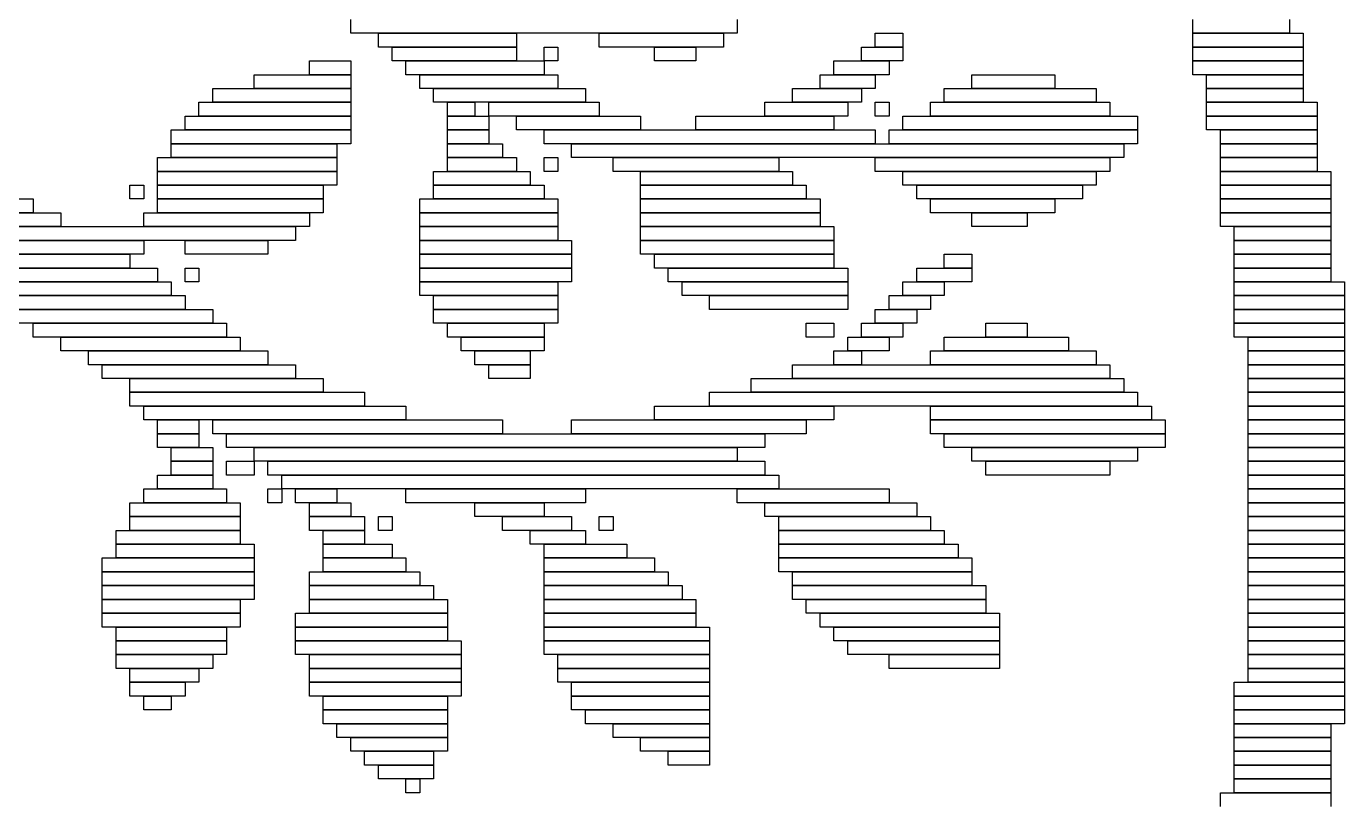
# Model space of a CAD drawing. Extents: x 366 to 657, y 364 to 660.
# Drawn here: x 561.5 to 657, y 490.5 to 546.5 of the extents above; entities that cross this region are included whole.
import ezdxf

# ---------------------------------------------------------------- set-up
doc = ezdxf.new("R2010")
doc.units = 0

msp = doc.modelspace()

# ---------------------------------------------------------------- linework, layer by layer
for p, q in [((585, 546), (585, 547)), ((613, 547), (613, 546)), ((646, 546), (646, 547)), ((653, 547), (653, 546)), ((613, 546), (585, 546)), ((587, 546), (597, 546)), ((587, 545), (587, 546)), ((597, 546), (597, 545)), ((603, 546), (612, 546)), ((603, 545), (603, 546)), ((612, 546), (612, 545)), ((623, 546), (625, 546)), ((623, 545), (623, 546)), ((625, 546), (625, 545)), ((653, 546), (646, 546)), ((646, 546), (654, 546)), ((646, 545), (646, 546)), ((654, 546), (654, 545)), ((597, 545), (587, 545)), ((588, 545), (597, 545)), ((588, 544), (588, 545)), ((597, 545), (597, 544)), ((599, 545), (600, 545)), ((599, 544), (599, 545)), ((600, 545), (600, 544)), ((612, 545), (603, 545)), ((607, 545), (610, 545)), ((607, 544), (607, 545)), ((610, 545), (610, 544)), ((622, 545), (625, 545)), ((622, 544), (622, 545)), ((625, 545), (623, 545)), ((625, 545), (625, 544)), ((654, 545), (646, 545)), ((646, 545), (654, 545)), ((646, 544), (646, 545)), ((654, 545), (654, 544)), ((582, 544), (585, 544)), ((582, 543), (582, 544)), ((585, 544), (585, 543)), ((597, 544), (588, 544)), ((589, 544), (599, 544)), ((589, 543), (589, 544)), ((600, 544), (599, 544)), ((599, 544), (599, 543)), ((610, 544), (607, 544)), ((620, 544), (624, 544)), ((620, 543), (620, 544)), ((625, 544), (622, 544)), ((624, 544), (624, 543)), ((654, 544), (646, 544)), ((646, 544), (654, 544)), ((646, 543), (646, 544)), ((654, 544), (654, 543)), ((578, 543), (585, 543)), ((578, 542), (578, 543)), ((585, 543), (582, 543)), ((585, 543), (585, 542)), ((599, 543), (589, 543)), ((590, 543), (600, 543)), ((590, 542), (590, 543)), ((600, 543), (600, 542)), ((619, 543), (623, 543)), ((619, 542), (619, 543)), ((624, 543), (620, 543)), ((623, 543), (623, 542)), ((630, 543), (636, 543)), ((630, 542), (630, 543)), ((636, 543), (636, 542)), ((654, 543), (646, 543)), ((647, 543), (654, 543)), ((647, 542), (647, 543)), ((654, 543), (654, 542)), ((575, 542), (585, 542)), ((575, 541), (575, 542)), ((585, 542), (578, 542)), ((585, 542), (585, 541)), ((600, 542), (590, 542)), ((591, 542), (602, 542)), ((591, 541), (591, 542)), ((602, 542), (602, 541)), ((617, 542), (622, 542)), ((617, 541), (617, 542)), ((623, 542), (619, 542)), ((622, 542), (622, 541)), ((628, 542), (639, 542)), ((628, 541), (628, 542)), ((636, 542), (630, 542)), ((639, 542), (639, 541)), ((654, 542), (647, 542)), ((647, 542), (654, 542)), ((647, 541), (647, 542)), ((654, 542), (654, 541)), ((574, 541), (585, 541)), ((574, 540), (574, 541)), ((585, 541), (575, 541)), ((585, 541), (585, 540)), ((602, 541), (591, 541)), ((592, 541), (594, 541)), ((592, 540), (592, 541)), ((594, 541), (594, 540)), ((595, 541), (603, 541)), ((595, 540), (595, 541)), ((603, 541), (603, 540)), ((615, 541), (621, 541)), ((615, 540), (615, 541)), ((622, 541), (617, 541)), ((621, 541), (621, 540)), ((623, 541), (624, 541)), ((623, 540), (623, 541)), ((624, 541), (624, 540)), ((627, 541), (640, 541)), ((627, 540), (627, 541)), ((639, 541), (628, 541)), ((640, 541), (640, 540)), ((654, 541), (647, 541)), ((647, 541), (655, 541)), ((647, 540), (647, 541)), ((655, 541), (655, 540)), ((573, 540), (585, 540)), ((573, 539), (573, 540)), ((585, 540), (574, 540)), ((585, 540), (585, 539)), ((594, 540), (592, 540)), ((592, 540), (595, 540)), ((592, 539), (592, 540)), ((603, 540), (595, 540)), ((595, 540), (595, 539)), ((597, 540), (606, 540)), ((597, 539), (597, 540)), ((606, 540), (606, 539)), ((610, 540), (620, 540)), ((610, 539), (610, 540)), ((621, 540), (615, 540)), ((620, 540), (620, 539)), ((624, 540), (623, 540)), ((625, 540), (642, 540)), ((625, 539), (625, 540)), ((640, 540), (627, 540)), ((642, 540), (642, 539)), ((655, 540), (647, 540)), ((647, 540), (655, 540)), ((647, 539), (647, 540)), ((655, 540), (655, 539)), ((572, 539), (585, 539)), ((572, 538), (572, 539)), ((585, 539), (573, 539)), ((585, 539), (585, 538)), ((595, 539), (592, 539)), ((592, 539), (595, 539)), ((592, 538), (592, 539)), ((595, 539), (595, 538)), ((606, 539), (597, 539)), ((599, 539), (623, 539)), ((599, 538), (599, 539)), ((620, 539), (610, 539)), ((623, 539), (623, 538)), ((624, 539), (642, 539)), ((624, 538), (624, 539)), ((642, 539), (625, 539)), ((642, 539), (642, 538)), ((655, 539), (647, 539)), ((648, 539), (655, 539)), ((648, 538), (648, 539)), ((655, 539), (655, 538)), ((585, 538), (572, 538)), ((572, 538), (584, 538)), ((572, 537), (572, 538)), ((584, 538), (584, 537)), ((595, 538), (592, 538)), ((592, 538), (596, 538)), ((592, 537), (592, 538)), ((596, 538), (596, 537)), ((623, 538), (599, 538)), ((601, 538), (641, 538)), ((601, 537), (601, 538)), ((642, 538), (624, 538)), ((641, 538), (641, 537)), ((655, 538), (648, 538)), ((648, 538), (655, 538)), ((648, 537), (648, 538)), ((655, 538), (655, 537)), ((571, 537), (584, 537)), ((571, 536), (571, 537)), ((584, 537), (572, 537)), ((584, 537), (584, 536)), ((596, 537), (592, 537)), ((592, 537), (597, 537)), ((592, 536), (592, 537)), ((597, 537), (597, 536)), ((599, 537), (600, 537)), ((599, 536), (599, 537)), ((600, 537), (600, 536)), ((641, 537), (601, 537)), ((604, 537), (616, 537)), ((604, 536), (604, 537)), ((616, 537), (616, 536)), ((623, 537), (640, 537)), ((623, 536), (623, 537)), ((640, 537), (640, 536)), ((655, 537), (648, 537)), ((648, 537), (655, 537)), ((648, 536), (648, 537)), ((655, 537), (655, 536)), ((584, 536), (571, 536)), ((571, 536), (584, 536)), ((571, 535), (571, 536)), ((584, 536), (584, 535)), ((591, 536), (598, 536)), ((591, 535), (591, 536)), ((597, 536), (592, 536)), ((598, 536), (598, 535)), ((600, 536), (599, 536)), ((616, 536), (604, 536)), ((606, 536), (617, 536)), ((606, 535), (606, 536)), ((617, 536), (617, 535)), ((640, 536), (623, 536)), ((625, 536), (639, 536)), ((625, 535), (625, 536)), ((639, 536), (639, 535)), ((655, 536), (648, 536)), ((648, 536), (656, 536)), ((648, 535), (648, 536)), ((656, 536), (656, 535)), ((569, 535), (570, 535)), ((569, 534), (569, 535)), ((570, 535), (570, 534)), ((584, 535), (571, 535)), ((571, 535), (583, 535)), ((571, 534), (571, 535)), ((583, 535), (583, 534)), ((598, 535), (591, 535)), ((591, 535), (599, 535)), ((591, 534), (591, 535)), ((599, 535), (599, 534)), ((617, 535), (606, 535)), ((606, 535), (618, 535)), ((606, 534), (606, 535)), ((618, 535), (618, 534)), ((639, 535), (625, 535)), ((626, 535), (638, 535)), ((626, 534), (626, 535)), ((638, 535), (638, 534)), ((656, 535), (648, 535)), ((648, 535), (656, 535)), ((648, 534), (648, 535)), ((656, 535), (656, 534)), ((527, 534), (562, 534)), ((562, 534), (562, 533)), ((570, 534), (569, 534)), ((583, 534), (571, 534)), ((571, 534), (583, 534)), ((571, 533), (571, 534)), ((583, 534), (583, 533)), ((590, 534), (600, 534)), ((590, 533), (590, 534)), ((599, 534), (591, 534)), ((600, 534), (600, 533)), ((618, 534), (606, 534)), ((606, 534), (619, 534)), ((606, 533), (606, 534)), ((619, 534), (619, 533)), ((638, 534), (626, 534)), ((627, 534), (636, 534)), ((627, 533), (627, 534)), ((636, 534), (636, 533)), ((656, 534), (648, 534)), ((648, 534), (656, 534)), ((648, 533), (648, 534)), ((656, 534), (656, 533)), ((526, 533), (564, 533)), ((562, 533), (527, 533)), ((564, 533), (564, 532)), ((570, 533), (582, 533)), ((570, 532), (570, 533)), ((583, 533), (571, 533)), ((582, 533), (582, 532)), ((600, 533), (590, 533)), ((590, 533), (600, 533)), ((590, 532), (590, 533)), ((600, 533), (600, 532)), ((619, 533), (606, 533)), ((606, 533), (619, 533)), ((606, 532), (606, 533)), ((619, 533), (619, 532)), ((636, 533), (627, 533)), ((630, 533), (634, 533)), ((630, 532), (630, 533)), ((634, 533), (634, 532)), ((656, 533), (648, 533)), ((648, 533), (656, 533)), ((648, 532), (648, 533)), ((656, 533), (656, 532)), ((525, 532), (581, 532)), ((564, 532), (526, 532)), ((582, 532), (570, 532)), ((581, 532), (581, 531)), ((600, 532), (590, 532)), ((590, 532), (600, 532)), ((590, 531), (590, 532)), ((600, 532), (600, 531)), ((619, 532), (606, 532)), ((606, 532), (620, 532)), ((606, 531), (606, 532)), ((620, 532), (620, 531)), ((634, 532), (630, 532)), ((656, 532), (648, 532)), ((649, 532), (656, 532)), ((649, 531), (649, 532)), ((656, 532), (656, 531)), ((524, 531), (570, 531)), ((581, 531), (525, 531)), ((570, 531), (570, 530)), ((573, 531), (579, 531)), ((573, 530), (573, 531)), ((579, 531), (579, 530)), ((600, 531), (590, 531)), ((590, 531), (601, 531)), ((590, 530), (590, 531)), ((601, 531), (601, 530)), ((620, 531), (606, 531)), ((606, 531), (620, 531)), ((606, 530), (606, 531)), ((620, 531), (620, 530)), ((656, 531), (649, 531)), ((649, 531), (656, 531)), ((649, 530), (649, 531)), ((656, 531), (656, 530)), ((523, 530), (569, 530)), ((570, 530), (524, 530)), ((569, 530), (569, 529)), ((579, 530), (573, 530)), ((601, 530), (590, 530)), ((590, 530), (601, 530)), ((590, 529), (590, 530)), ((601, 530), (601, 529)), ((620, 530), (606, 530)), ((607, 530), (620, 530)), ((607, 529), (607, 530)), ((620, 530), (620, 529)), ((628, 530), (630, 530)), ((628, 529), (628, 530)), ((630, 530), (630, 529)), ((656, 530), (649, 530)), ((649, 530), (656, 530)), ((649, 529), (649, 530)), ((656, 530), (656, 529)), ((569, 529), (523, 529)), ((523, 529), (571, 529)), ((571, 529), (571, 528)), ((573, 529), (574, 529)), ((573, 528), (573, 529)), ((574, 529), (574, 528)), ((601, 529), (590, 529)), ((590, 529), (601, 529)), ((590, 528), (590, 529)), ((601, 529), (601, 528)), ((620, 529), (607, 529)), ((608, 529), (621, 529)), ((608, 528), (608, 529)), ((621, 529), (621, 528)), ((626, 529), (630, 529)), ((626, 528), (626, 529)), ((630, 529), (628, 529)), ((630, 529), (630, 528)), ((656, 529), (649, 529)), ((649, 529), (656, 529)), ((649, 528), (649, 529)), ((656, 529), (656, 528)), ((522, 528), (572, 528)), ((571, 528), (523, 528)), ((572, 528), (572, 527)), ((574, 528), (573, 528)), ((601, 528), (590, 528)), ((590, 528), (600, 528)), ((590, 527), (590, 528)), ((600, 528), (600, 527)), ((621, 528), (608, 528)), ((609, 528), (621, 528)), ((609, 527), (609, 528)), ((621, 528), (621, 527)), ((625, 528), (628, 528)), ((625, 527), (625, 528)), ((630, 528), (626, 528)), ((628, 528), (628, 527)), ((656, 528), (649, 528)), ((649, 528), (657, 528)), ((649, 527), (649, 528)), ((657, 528), (657, 527)), ((502, 527), (573, 527)), ((572, 527), (522, 527)), ((573, 527), (573, 526)), ((600, 527), (590, 527)), ((591, 527), (600, 527)), ((591, 526), (591, 527)), ((600, 527), (600, 526)), ((621, 527), (609, 527)), ((611, 527), (621, 527)), ((611, 526), (611, 527)), ((621, 527), (621, 526)), ((624, 527), (627, 527)), ((624, 526), (624, 527)), ((628, 527), (625, 527)), ((627, 527), (627, 526)), ((657, 527), (649, 527)), ((649, 527), (657, 527)), ((649, 526), (649, 527)), ((657, 527), (657, 526)), ((573, 526), (502, 526)), ((559, 526), (575, 526)), ((575, 526), (575, 525)), ((600, 526), (591, 526)), ((591, 526), (600, 526)), ((591, 525), (591, 526)), ((600, 526), (600, 525)), ((621, 526), (611, 526)), ((623, 526), (626, 526)), ((623, 525), (623, 526)), ((627, 526), (624, 526)), ((626, 526), (626, 525)), ((657, 526), (649, 526)), ((649, 526), (657, 526)), ((649, 525), (649, 526)), ((657, 526), (657, 525)), ((575, 525), (559, 525)), ((562, 525), (576, 525)), ((562, 524), (562, 525)), ((576, 525), (576, 524)), ((600, 525), (591, 525)), ((592, 525), (599, 525)), ((592, 524), (592, 525)), ((599, 525), (599, 524)), ((618, 525), (620, 525)), ((618, 524), (618, 525)), ((620, 525), (620, 524)), ((622, 525), (625, 525)), ((622, 524), (622, 525)), ((626, 525), (623, 525)), ((625, 525), (625, 524)), ((631, 525), (634, 525)), ((631, 524), (631, 525)), ((634, 525), (634, 524)), ((657, 525), (649, 525)), ((649, 525), (657, 525)), ((649, 524), (649, 525)), ((657, 525), (657, 524)), ((576, 524), (562, 524)), ((564, 524), (577, 524)), ((564, 523), (564, 524)), ((577, 524), (577, 523)), ((599, 524), (592, 524)), ((593, 524), (599, 524)), ((593, 523), (593, 524)), ((599, 524), (599, 523)), ((620, 524), (618, 524)), ((621, 524), (624, 524)), ((621, 523), (621, 524)), ((625, 524), (622, 524)), ((624, 524), (624, 523)), ((628, 524), (637, 524)), ((628, 523), (628, 524)), ((634, 524), (631, 524)), ((637, 524), (637, 523)), ((657, 524), (649, 524)), ((650, 524), (657, 524)), ((650, 523), (650, 524)), ((657, 524), (657, 523)), ((577, 523), (564, 523)), ((566, 523), (579, 523)), ((566, 522), (566, 523)), ((579, 523), (579, 522)), ((599, 523), (593, 523)), ((594, 523), (598, 523)), ((594, 522), (594, 523)), ((598, 523), (598, 522)), ((620, 523), (622, 523)), ((620, 522), (620, 523)), ((624, 523), (621, 523)), ((622, 523), (622, 522)), ((627, 523), (639, 523)), ((627, 522), (627, 523)), ((637, 523), (628, 523)), ((639, 523), (639, 522)), ((657, 523), (650, 523)), ((650, 523), (657, 523)), ((650, 522), (650, 523)), ((657, 523), (657, 522)), ((579, 522), (566, 522)), ((567, 522), (581, 522)), ((567, 521), (567, 522)), ((581, 522), (581, 521)), ((598, 522), (594, 522)), ((595, 522), (598, 522)), ((595, 521), (595, 522)), ((598, 522), (598, 521)), ((617, 522), (640, 522)), ((617, 521), (617, 522)), ((622, 522), (620, 522)), ((639, 522), (627, 522)), ((640, 522), (640, 521)), ((657, 522), (650, 522)), ((650, 522), (657, 522)), ((650, 521), (650, 522)), ((657, 522), (657, 521)), ((581, 521), (567, 521)), ((569, 521), (583, 521)), ((569, 520), (569, 521)), ((583, 521), (583, 520)), ((598, 521), (595, 521)), ((614, 521), (641, 521)), ((614, 520), (614, 521)), ((640, 521), (617, 521)), ((641, 521), (641, 520)), ((657, 521), (650, 521)), ((650, 521), (657, 521)), ((650, 520), (650, 521)), ((657, 521), (657, 520)), ((583, 520), (569, 520)), ((569, 520), (586, 520)), ((569, 519), (569, 520)), ((586, 520), (586, 519)), ((611, 520), (642, 520)), ((611, 519), (611, 520)), ((641, 520), (614, 520)), ((642, 520), (642, 519)), ((657, 520), (650, 520)), ((650, 520), (657, 520)), ((650, 519), (650, 520)), ((657, 520), (657, 519)), ((586, 519), (569, 519)), ((570, 519), (589, 519)), ((570, 518), (570, 519)), ((589, 519), (589, 518)), ((607, 519), (620, 519)), ((607, 518), (607, 519)), ((642, 519), (611, 519)), ((620, 519), (620, 518)), ((627, 519), (643, 519)), ((627, 518), (627, 519)), ((643, 519), (643, 518)), ((657, 519), (650, 519)), ((650, 519), (657, 519)), ((650, 518), (650, 519)), ((657, 519), (657, 518)), ((589, 518), (570, 518)), ((571, 518), (574, 518)), ((571, 517), (571, 518)), ((574, 518), (574, 517)), ((575, 518), (596, 518)), ((575, 517), (575, 518)), ((596, 518), (596, 517)), ((601, 518), (618, 518)), ((601, 517), (601, 518)), ((620, 518), (607, 518)), ((618, 518), (618, 517)), ((643, 518), (627, 518)), ((627, 518), (644, 518)), ((627, 517), (627, 518)), ((644, 518), (644, 517)), ((657, 518), (650, 518)), ((650, 518), (657, 518)), ((650, 517), (650, 518)), ((657, 518), (657, 517)), ((574, 517), (571, 517)), ((571, 517), (574, 517)), ((571, 516), (571, 517)), ((574, 517), (574, 516)), ((596, 517), (575, 517)), ((576, 517), (615, 517)), ((576, 516), (576, 517)), ((618, 517), (601, 517)), ((615, 517), (615, 516)), ((644, 517), (627, 517)), ((628, 517), (644, 517)), ((628, 516), (628, 517)), ((644, 517), (644, 516)), ((657, 517), (650, 517)), ((650, 517), (657, 517)), ((650, 516), (650, 517)), ((657, 517), (657, 516)), ((574, 516), (571, 516)), ((572, 516), (575, 516)), ((572, 515), (572, 516)), ((575, 516), (575, 515)), ((615, 516), (576, 516)), ((578, 516), (613, 516)), ((578, 515), (578, 516)), ((613, 516), (613, 515)), ((644, 516), (628, 516)), ((630, 516), (642, 516)), ((630, 515), (630, 516)), ((642, 516), (642, 515)), ((657, 516), (650, 516)), ((650, 516), (657, 516)), ((650, 515), (650, 516)), ((657, 516), (657, 515)), ((575, 515), (572, 515)), ((572, 515), (575, 515)), ((572, 514), (572, 515)), ((575, 515), (575, 514)), ((576, 515), (578, 515)), ((576, 514), (576, 515)), ((613, 515), (578, 515)), ((578, 515), (578, 514)), ((579, 515), (615, 515)), ((579, 514), (579, 515)), ((615, 515), (615, 514)), ((642, 515), (630, 515)), ((631, 515), (640, 515)), ((631, 514), (631, 515)), ((640, 515), (640, 514)), ((657, 515), (650, 515)), ((650, 515), (657, 515)), ((650, 514), (650, 515)), ((657, 515), (657, 514)), ((571, 514), (575, 514)), ((571, 513), (571, 514)), ((575, 514), (572, 514)), ((575, 514), (575, 513)), ((578, 514), (576, 514)), ((615, 514), (579, 514)), ((580, 514), (616, 514)), ((580, 513), (580, 514)), ((616, 514), (616, 513)), ((640, 514), (631, 514)), ((657, 514), (650, 514)), ((650, 514), (657, 514)), ((650, 513), (650, 514)), ((657, 514), (657, 513)), ((570, 513), (576, 513)), ((570, 512), (570, 513)), ((575, 513), (571, 513)), ((576, 513), (576, 512)), ((579, 513), (580, 513)), ((579, 512), (579, 513)), ((616, 513), (580, 513)), ((580, 513), (580, 512)), ((581, 513), (584, 513)), ((581, 512), (581, 513)), ((584, 513), (584, 512)), ((589, 513), (602, 513)), ((589, 512), (589, 513)), ((602, 513), (602, 512)), ((613, 513), (624, 513)), ((613, 512), (613, 513)), ((624, 513), (624, 512)), ((657, 513), (650, 513)), ((650, 513), (657, 513)), ((650, 512), (650, 513)), ((657, 513), (657, 512)), ((569, 512), (577, 512)), ((569, 511), (569, 512)), ((576, 512), (570, 512)), ((577, 512), (577, 511)), ((580, 512), (579, 512)), ((584, 512), (581, 512)), ((582, 512), (585, 512)), ((582, 511), (582, 512)), ((585, 512), (585, 511)), ((602, 512), (589, 512)), ((594, 512), (599, 512)), ((594, 511), (594, 512)), ((599, 512), (599, 511)), ((624, 512), (613, 512)), ((615, 512), (626, 512)), ((615, 511), (615, 512)), ((626, 512), (626, 511)), ((657, 512), (650, 512)), ((650, 512), (657, 512)), ((650, 511), (650, 512)), ((657, 512), (657, 511)), ((577, 511), (569, 511)), ((569, 511), (577, 511)), ((569, 510), (569, 511)), ((577, 511), (577, 510)), ((585, 511), (582, 511)), ((582, 511), (586, 511)), ((582, 510), (582, 511)), ((586, 511), (586, 510)), ((587, 511), (588, 511)), ((587, 510), (587, 511)), ((588, 511), (588, 510)), ((599, 511), (594, 511)), ((596, 511), (601, 511)), ((596, 510), (596, 511)), ((601, 511), (601, 510)), ((603, 511), (604, 511)), ((603, 510), (603, 511)), ((604, 511), (604, 510)), ((626, 511), (615, 511)), ((616, 511), (627, 511)), ((616, 510), (616, 511)), ((627, 511), (627, 510)), ((657, 511), (650, 511)), ((650, 511), (657, 511)), ((650, 510), (650, 511)), ((657, 511), (657, 510)), ((568, 510), (577, 510)), ((568, 509), (568, 510)), ((577, 510), (569, 510)), ((577, 510), (577, 509)), ((586, 510), (582, 510)), ((583, 510), (586, 510)), ((583, 509), (583, 510)), ((586, 510), (586, 509)), ((588, 510), (587, 510)), ((601, 510), (596, 510)), ((598, 510), (602, 510)), ((598, 509), (598, 510)), ((602, 510), (602, 509)), ((604, 510), (603, 510)), ((627, 510), (616, 510)), ((616, 510), (628, 510)), ((616, 509), (616, 510)), ((628, 510), (628, 509)), ((657, 510), (650, 510)), ((650, 510), (657, 510)), ((650, 509), (650, 510)), ((657, 510), (657, 509)), ((577, 509), (568, 509)), ((568, 509), (578, 509)), ((568, 508), (568, 509)), ((578, 509), (578, 508)), ((586, 509), (583, 509)), ((583, 509), (588, 509)), ((583, 508), (583, 509)), ((588, 509), (588, 508)), ((602, 509), (598, 509)), ((599, 509), (605, 509)), ((599, 508), (599, 509)), ((605, 509), (605, 508)), ((628, 509), (616, 509)), ((616, 509), (629, 509)), ((616, 508), (616, 509)), ((629, 509), (629, 508)), ((657, 509), (650, 509)), ((650, 509), (657, 509)), ((650, 508), (650, 509)), ((657, 509), (657, 508)), ((567, 508), (578, 508)), ((567, 507), (567, 508)), ((578, 508), (568, 508)), ((578, 508), (578, 507)), ((588, 508), (583, 508)), ((583, 508), (589, 508)), ((583, 507), (583, 508)), ((589, 508), (589, 507)), ((605, 508), (599, 508)), ((599, 508), (607, 508)), ((599, 507), (599, 508)), ((607, 508), (607, 507)), ((629, 508), (616, 508)), ((616, 508), (630, 508)), ((616, 507), (616, 508)), ((630, 508), (630, 507)), ((657, 508), (650, 508)), ((650, 508), (657, 508)), ((650, 507), (650, 508)), ((657, 508), (657, 507)), ((578, 507), (567, 507)), ((567, 507), (578, 507)), ((567, 506), (567, 507)), ((578, 507), (578, 506)), ((582, 507), (590, 507)), ((582, 506), (582, 507)), ((589, 507), (583, 507)), ((590, 507), (590, 506)), ((607, 507), (599, 507)), ((599, 507), (608, 507)), ((599, 506), (599, 507)), ((608, 507), (608, 506)), ((630, 507), (616, 507)), ((617, 507), (630, 507)), ((617, 506), (617, 507)), ((630, 507), (630, 506)), ((657, 507), (650, 507)), ((650, 507), (657, 507)), ((650, 506), (650, 507)), ((657, 507), (657, 506)), ((578, 506), (567, 506)), ((567, 506), (578, 506)), ((567, 505), (567, 506)), ((578, 506), (578, 505)), ((590, 506), (582, 506)), ((582, 506), (591, 506)), ((582, 505), (582, 506)), ((591, 506), (591, 505)), ((608, 506), (599, 506)), ((599, 506), (609, 506)), ((599, 505), (599, 506)), ((609, 506), (609, 505)), ((630, 506), (617, 506)), ((617, 506), (631, 506)), ((617, 505), (617, 506)), ((631, 506), (631, 505)), ((657, 506), (650, 506)), ((650, 506), (657, 506)), ((650, 505), (650, 506)), ((657, 506), (657, 505)), ((578, 505), (567, 505)), ((567, 505), (577, 505)), ((567, 504), (567, 505)), ((577, 505), (577, 504)), ((591, 505), (582, 505)), ((582, 505), (592, 505)), ((582, 504), (582, 505)), ((592, 505), (592, 504)), ((609, 505), (599, 505)), ((599, 505), (610, 505)), ((599, 504), (599, 505)), ((610, 505), (610, 504)), ((631, 505), (617, 505)), ((618, 505), (631, 505)), ((618, 504), (618, 505)), ((631, 505), (631, 504)), ((657, 505), (650, 505)), ((650, 505), (657, 505)), ((650, 504), (650, 505)), ((657, 505), (657, 504)), ((577, 504), (567, 504)), ((567, 504), (577, 504)), ((567, 503), (567, 504)), ((577, 504), (577, 503)), ((581, 504), (592, 504)), ((581, 503), (581, 504)), ((592, 504), (582, 504)), ((592, 504), (592, 503)), ((610, 504), (599, 504)), ((599, 504), (610, 504)), ((599, 503), (599, 504)), ((610, 504), (610, 503)), ((631, 504), (618, 504)), ((619, 504), (632, 504)), ((619, 503), (619, 504)), ((632, 504), (632, 503)), ((657, 504), (650, 504)), ((650, 504), (657, 504)), ((650, 503), (650, 504)), ((657, 504), (657, 503)), ((577, 503), (567, 503)), ((568, 503), (576, 503)), ((568, 502), (568, 503)), ((576, 503), (576, 502)), ((592, 503), (581, 503)), ((581, 503), (592, 503)), ((581, 502), (581, 503)), ((592, 503), (592, 502)), ((610, 503), (599, 503)), ((599, 503), (611, 503)), ((599, 502), (599, 503)), ((611, 503), (611, 502)), ((632, 503), (619, 503)), ((620, 503), (632, 503)), ((620, 502), (620, 503)), ((632, 503), (632, 502)), ((657, 503), (650, 503)), ((650, 503), (657, 503)), ((650, 502), (650, 503)), ((657, 503), (657, 502)), ((576, 502), (568, 502)), ((568, 502), (576, 502)), ((568, 501), (568, 502)), ((576, 502), (576, 501)), ((592, 502), (581, 502)), ((581, 502), (593, 502)), ((581, 501), (581, 502)), ((593, 502), (593, 501)), ((611, 502), (599, 502)), ((599, 502), (611, 502)), ((599, 501), (599, 502)), ((611, 502), (611, 501)), ((632, 502), (620, 502)), ((621, 502), (632, 502)), ((621, 501), (621, 502)), ((632, 502), (632, 501)), ((657, 502), (650, 502)), ((650, 502), (657, 502)), ((650, 501), (650, 502)), ((657, 502), (657, 501)), ((576, 501), (568, 501)), ((568, 501), (575, 501)), ((568, 500), (568, 501)), ((575, 501), (575, 500)), ((593, 501), (581, 501)), ((582, 501), (593, 501)), ((582, 500), (582, 501)), ((593, 501), (593, 500)), ((611, 501), (599, 501)), ((600, 501), (611, 501)), ((600, 500), (600, 501)), ((611, 501), (611, 500)), ((632, 501), (621, 501)), ((624, 501), (632, 501)), ((624, 500), (624, 501)), ((632, 501), (632, 500)), ((657, 501), (650, 501)), ((650, 501), (657, 501)), ((650, 500), (650, 501)), ((657, 501), (657, 500)), ((575, 500), (568, 500)), ((569, 500), (574, 500)), ((569, 499), (569, 500)), ((574, 500), (574, 499)), ((593, 500), (582, 500)), ((582, 500), (593, 500)), ((582, 499), (582, 500)), ((593, 500), (593, 499)), ((611, 500), (600, 500)), ((600, 500), (611, 500)), ((600, 499), (600, 500)), ((611, 500), (611, 499)), ((632, 500), (624, 500)), ((657, 500), (650, 500)), ((650, 500), (657, 500)), ((650, 499), (650, 500)), ((657, 500), (657, 499)), ((574, 499), (569, 499)), ((569, 499), (573, 499)), ((569, 498), (569, 499)), ((573, 499), (573, 498)), ((593, 499), (582, 499)), ((582, 499), (593, 499)), ((582, 498), (582, 499)), ((593, 499), (593, 498)), ((611, 499), (600, 499)), ((601, 499), (611, 499)), ((601, 498), (601, 499)), ((611, 499), (611, 498)), ((649, 499), (657, 499)), ((649, 498), (649, 499)), ((657, 499), (650, 499)), ((657, 499), (657, 498)), ((573, 498), (569, 498)), ((570, 498), (572, 498)), ((570, 497), (570, 498)), ((572, 498), (572, 497)), ((593, 498), (582, 498)), ((583, 498), (592, 498)), ((583, 497), (583, 498)), ((592, 498), (592, 497)), ((611, 498), (601, 498)), ((601, 498), (611, 498)), ((601, 497), (601, 498)), ((611, 498), (611, 497)), ((657, 498), (649, 498)), ((649, 498), (657, 498)), ((649, 497), (649, 498)), ((657, 498), (657, 497)), ((572, 497), (570, 497)), ((592, 497), (583, 497)), ((583, 497), (592, 497)), ((583, 496), (583, 497)), ((592, 497), (592, 496)), ((611, 497), (601, 497)), ((602, 497), (611, 497)), ((602, 496), (602, 497)), ((611, 497), (611, 496)), ((657, 497), (649, 497)), ((649, 497), (657, 497)), ((649, 496), (649, 497)), ((657, 497), (657, 496)), ((592, 496), (583, 496)), ((584, 496), (592, 496)), ((584, 495), (584, 496)), ((592, 496), (592, 495)), ((611, 496), (602, 496)), ((604, 496), (611, 496)), ((604, 495), (604, 496)), ((611, 496), (611, 495)), ((657, 496), (649, 496)), ((649, 496), (656, 496)), ((649, 495), (649, 496)), ((656, 496), (656, 495)), ((592, 495), (584, 495)), ((585, 495), (592, 495)), ((585, 494), (585, 495)), ((592, 495), (592, 494)), ((611, 495), (604, 495)), ((606, 495), (611, 495)), ((606, 494), (606, 495)), ((611, 495), (611, 494)), ((656, 495), (649, 495)), ((649, 495), (656, 495)), ((649, 494), (649, 495)), ((656, 495), (656, 494)), ((592, 494), (585, 494)), ((586, 494), (591, 494)), ((586, 493), (586, 494)), ((591, 494), (591, 493)), ((611, 494), (606, 494)), ((608, 494), (611, 494)), ((608, 493), (608, 494)), ((611, 494), (611, 493)), ((656, 494), (649, 494)), ((649, 494), (656, 494)), ((649, 493), (649, 494)), ((656, 494), (656, 493)), ((591, 493), (586, 493)), ((587, 493), (591, 493)), ((587, 492), (587, 493)), ((591, 493), (591, 492)), ((611, 493), (608, 493)), ((656, 493), (649, 493)), ((649, 493), (656, 493)), ((649, 492), (649, 493)), ((656, 493), (656, 492)), ((591, 492), (587, 492)), ((589, 492), (590, 492)), ((589, 491), (589, 492)), ((590, 492), (590, 491)), ((656, 492), (649, 492)), ((649, 492), (656, 492)), ((649, 491), (649, 492)), ((656, 492), (656, 491)), ((590, 491), (589, 491)), ((648, 491), (656, 491)), ((648, 490), (648, 491)), ((656, 491), (649, 491)), ((656, 491), (656, 490))]:
    msp.add_line(p, q)

doc.saveas('drawing.dxf')
